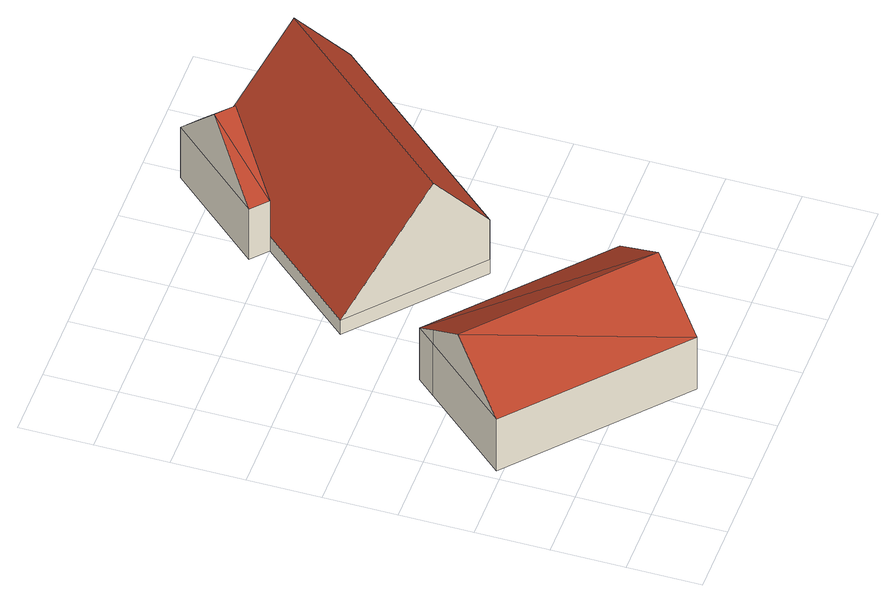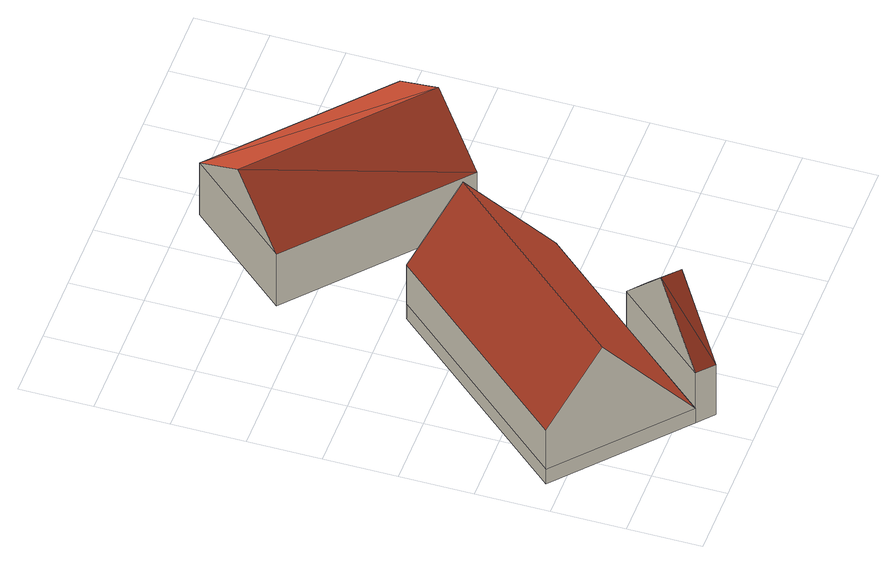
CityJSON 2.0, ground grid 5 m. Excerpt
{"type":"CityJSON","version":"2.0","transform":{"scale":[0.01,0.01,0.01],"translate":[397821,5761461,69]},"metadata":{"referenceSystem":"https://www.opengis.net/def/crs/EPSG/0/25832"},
"CityObjects":{
"building1":{"type":"Building","attributes":{"Gemeindeschluessel":"05558020","Geometrietyp2DReferenz":"3000","function":"31001_2700","roofType":"3100","measuredHeight":7.9},"geometry":[{"type":"Solid","lod":"2","boundaries":[[[[0,1,2,3]],[[4,5,1,0]],[[6,7,5,4]],[[8,9,7,6]],[[3,2,9,8]],[[10,3,8]],[[11,12,10,8]],[[10,12,0]],[[4,0,12]],[[11,8,6]],[[12,11,6,4]],[[10,0,3]],[[1,5,7,9,2]]]],"semantics":{"surfaces":[{"type":"WallSurface"},{"type":"RoofSurface"},{"type":"GroundSurface"}],"values":[[0,0,0,0,0,1,1,1,1,0,0,0,2]]}}]},
"building2":{"type":"Building","attributes":{"Gemeindeschluessel":"05558020","Geometrietyp2DReferenz":"3000","function":"31001_1000"},"address":[{"country":"Germany","locality":"Havixbeck","thoroughfareNumber":"74","thoroughfareName":"Schonebeck"}],"children":["building2-1","building2-2"]},
"building2-1":{"type":"BuildingPart","attributes":{"roofType":"3100","measuredHeight":9.86},"parents":["building2"],"geometry":[{"type":"Solid","lod":"2","boundaries":[[[[13,14,15,16]],[[17,18,14,13]],[[19,20,21,22]],[[16,15,20,19]],[[23,24,25,26]],[[17,13,25,24,22]],[[23,26,16,19]],[[24,23,19,22]],[[26,25,13,16]],[[14,18,21,20,15]],[[18,17,22,21]]]],"semantics":{"surfaces":[{"type":"WallSurface"},{"type":"RoofSurface"},{"type":"GroundSurface"},{"type":"ClosureSurface"}],"values":[[0,0,0,0,1,1,0,0,0,2,3]]}}]},
"building2-2":{"type":"BuildingPart","attributes":{"roofType":"3100","measuredHeight":9.07},"parents":["building2"],"geometry":[{"type":"Solid","lod":"2","boundaries":[[[[27,22,21,28,29]],[[30,31,18,17,32]],[[29,28,31,30]],[[27,33,32]],[[30,34,29]],[[33,27,29]],[[29,34,33]],[[32,33,34]],[[34,30,32]],[[21,18,31,28]],[[22,27,32,17]],[[18,21,22,17]]]],"semantics":{"surfaces":[{"type":"WallSurface"},{"type":"RoofSurface"},{"type":"GroundSurface"},{"type":"ClosureSurface"}],"values":[[0,0,0,0,0,1,1,1,1,2,0,3]]}}]}
},
"vertices":[
[1161,86,476],[1161,86,27],[1789,799,27],[1789,799,476],[71,1045,476],[71,1045,27],[588,1633,476],[588,1633,27],[699,1758,476],[699,1758,27],[1475,443,817],[588,1633,597],[385,1402,817],
[876,2335,202],[876,2335,77],[1687,1621,77],[1687,1621,202],[1451,2988,202],[1451,2988,77],[2822,2911,202],[2822,2911,77],[2013,3626,77],[2013,3626,202],[2822,2911,543],[2516,3181,1063],[1381,1891,1063],[1687,1621,543],
[2013,3626,511],[1901,3726,77],[1901,3726,511],[1337,3088,511],[1337,3088,77],[1451,2988,511],[1732,3307,983],[1619,3407,983]
]}
